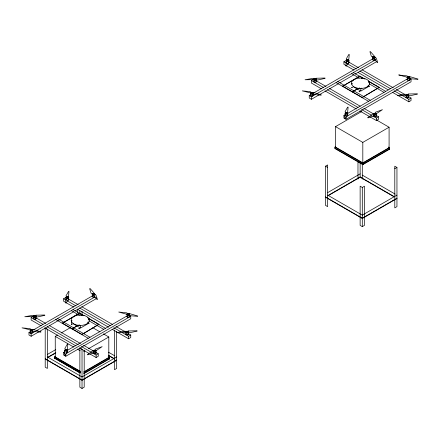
<?xml version="1.0" encoding="UTF-8"?>
<svg xmlns="http://www.w3.org/2000/svg" width="440" height="440" viewBox="0 0 440 440"><rect width="100%" height="100%" fill="white"/><g stroke="black" fill="none" stroke-linecap="round" stroke-linejoin="round"><path stroke-width="0.66" d="M71.341 320.848L72.061 320.804L71.346 320.87L71.341 324.346L72.061 324.346L71.341 324.346M379.209 87.329L362.07 97.603L379.209 87.329L368.396 81.087M98.929 324.302L81.796 334.576L98.929 324.302L87.549 317.73M321.453 88.836L311.41 83.039L311.41 80.537L313.577 79.288M353.936 70.081L343.899 64.284L343.899 61.787L346.06 60.533M338.58 83.606L311.41 99.292L309.249 98.043L309.249 95.541L310.425 94.859M313.379 93.154L373.032 58.718M309.249 95.541L311.41 96.795L315.546 94.408M316.729 93.726L375.788 59.626M339.763 82.924L353.936 74.739M355.118 74.058L376.382 61.787M357.638 88.616L352.281 91.949L358.232 88.517M361.955 88.083L360.833 88.732L360.833 91.047L368.12 86.84L368.12 85.679M409.986 78.678L417.819 79.365L418 79.052L410.245 76.747L409.178 77.005C407.368 77.319 409.206 75.906 408.518 77.347L411.032 79.288L411.032 81.791L346.06 119.301L343.899 118.047L343.899 115.55L345.076 114.868M347.441 113.504L407.094 79.062M411.032 79.288L346.06 116.798L346.06 119.301M335.55 148.577L335.522 126.632L361.796 111.463M372.84 116.001L376.382 118.047L378.549 116.798L378.549 119.301L376.382 120.549L359.843 111.001M394.097 90.767L408.865 99.292L411.032 98.043L411.032 100.546L408.865 101.794L392.326 92.246M41.173 325.809L31.136 320.012L31.136 317.51L32.758 316.575M73.662 307.054L63.619 301.257L63.619 298.755L65.785 297.506M388.476 147.054L389.659 147.736L389.659 149.155L362.824 164.648L334.956 148.561L334.956 147.136L335.286 146.949L363.154 163.042L363.154 164.461L335.225 148.39L335.225 146.971L335.55 147.158M334.956 148.561L335.286 148.368L335.286 146.949M73.662 311.713L31.136 336.264L28.969 335.016L28.969 332.514L30.151 331.832M33.693 329.786L92.758 295.686M28.969 332.514L31.136 333.762L35.272 331.375M36.449 330.693L94.925 296.94M335.522 126.632L362.813 142.395L389.087 127.226L389.087 149.149L389.384 149.32L389.384 147.901L389.054 147.714L362.786 162.882L362.786 164.302L389.087 149.149M325.49 166.199L327.652 164.951L327.652 206.624L325.49 205.376L325.49 166.199L327.652 167.453M74.838 311.031L96.102 298.755L96.102 297.506M55.275 358.341L55.242 336.397L57.58 335.049M61.083 333.025L70.422 327.63M77.358 325.584L72.006 328.922L77.358 325.831M389.659 147.736L362.824 163.229L334.956 147.136M72.842 323.565L80.559 328.02L87.846 323.812L87.846 322.075M47.559 354.338L55.781 349.591M327.839 192.522L360.14 173.871M47.559 357.407L55.781 352.66M327.839 195.591L360.14 176.946L394.581 196.829M48.147 357.346L55.781 352.935M327.839 195.866L360.14 177.221L394.02 196.779M80.179 373.043L54.681 358.32L54.681 356.901L55.006 356.708L55.006 358.132L80.504 372.851M129.674 315.634L130.751 316.261L130.751 318.764L65.785 356.268L63.619 355.02L63.619 352.517L64.801 351.835M67.16 350.471L126.819 316.036M54.681 358.32L55.006 358.132M130.751 316.261L65.785 353.771L65.785 356.268M362.302 187.457L364.469 186.203L364.469 225.379L362.302 226.633L360.14 225.379L360.14 186.203L362.302 187.457L362.302 226.633M394.79 168.702L396.952 167.453L396.952 206.624L394.79 207.878L394.79 166.199L396.952 167.453M83.705 351.478L84.876 350.807M88.374 348.783L108.812 336.985L108.812 358.914L83.672 373.389M81.34 346.495L96.102 355.02L98.269 353.771L98.269 356.268L96.102 357.522L90.2 354.112M122.089 332.514L128.59 336.264L130.751 335.016L130.751 337.513L128.59 338.767L112.052 329.219M83.672 371.965L108.779 357.473L109.109 357.665L109.054 359.106M84.002 372.158L109.384 357.5L108.196 356.813M84.002 373.577L109.384 358.919L109.384 357.5M116.677 356.945L82.027 376.948L47.377 356.945M396.952 195.124L362.302 215.132L327.652 195.124M116.677 360.014L82.027 380.023L45.21 358.765M396.952 198.198L362.302 218.202L325.49 196.95M116.677 360.289L82.027 380.298L45.21 359.04M396.952 198.473L362.302 218.482L325.49 197.225M82.027 388.449L82.027 349.272L79.86 348.024L79.86 387.195L82.027 388.449L84.194 387.195L84.194 350.081M359.86 76.159L342.496 86.3L359.86 76.159L364.98 79.118M79.585 313.132L62.216 323.274L79.585 313.132L84.134 315.761M408.535 77.127L407 75.878L398.986 75.064C396.506 73.937 410.724 78.788 408.447 77.033M347.683 60.335L347.286 60.583L347.902 60.451L348.937 61.903L346.357 66.088L345.873 66L346.352 60.929L347.727 60.346M348.425 61.897L358.463 67.694M362.01 69.74L393.311 87.813M396.264 89.518L404.536 94.292M408.667 96.679L411.032 98.043M343.899 61.787L346.258 63.151M347.441 63.833L356.301 68.948M359.843 70.994L390.555 88.721M358.072 72.468L388.195 89.859M353.293 72.617L363.33 78.413M368.396 81.334L385.776 91.372M351.538 73.623L359.222 78.056M369.259 83.853L384.027 92.378M353.117 86.592L360.833 91.047M337.793 81.565L370.277 100.32M342.496 86.053L362.07 97.356M336.039 82.572L368.528 101.326M315.942 80.652L325.98 86.449M329.527 88.495L360.239 106.227M363.781 108.273L373.824 114.07M376.184 115.434L378.549 116.798M311.41 80.537L323.812 87.698M327.36 89.743L358.072 107.476M361.614 109.522L371.657 115.319M376.629 120.032L389.087 127.226M324.995 90.882L356.301 108.955M343.899 115.55L344.977 116.171M362.786 162.882L363.11 163.07L363.11 164.489M362.302 175.12L395.192 194.112M68.145 298.87L78.188 304.667M81.73 306.713L112.442 324.445M115.99 326.491L126.027 332.288M128.392 333.652L130.751 335.016M63.619 298.755L65.984 300.118M67.16 300.8L76.021 305.916M79.569 307.962L110.281 325.694M113.823 327.74L120.912 331.832M77.204 309.1L108.51 327.173M73.013 309.584L83.644 315.722M88.368 318.45L105.501 328.339M71.264 310.596L79.53 315.37M88.984 320.826L103.747 329.351M92.791 327.734L99.913 331.848M103.472 333.9L108.812 336.985M57.514 318.533L89.997 337.288M62.216 323.026L81.796 334.329M55.765 319.545L88.248 338.3M108.455 352.198L114.329 355.586M108.367 355.218L114.895 358.985M108.367 355.493L114.329 358.936M108.779 358.892L109.109 359.084M35.662 317.625L45.705 323.422M49.247 325.468L80.553 343.541M83.507 345.246L93.544 351.043M95.909 352.407L98.269 353.771M31.136 317.51L42.95 324.33M47.08 326.716L78.386 344.79M44.721 327.855L76.021 345.928M79.569 347.974L89.017 353.43M55.242 336.397L73.639 347.017M77.198 349.069L80.163 350.784M63.619 352.517L64.702 353.144M80.504 371.432L54.945 356.73L54.945 358.149L80.163 372.708M54.681 356.901L80.179 371.618M408.865 99.292L408.865 101.794M389.334 147.928L389.334 149.347M376.382 118.047L376.382 120.549M362.813 142.395L362.824 164.648M362.302 163.939L362.302 179.058M360.14 162.69L360.14 177.81M357.973 161.876L357.973 179.058M311.41 96.795L311.41 99.292M128.59 336.264L128.59 338.767M116.677 331.331L116.677 368.44L114.51 369.694L114.51 330.077M96.102 355.02L96.102 357.522M82.027 311.322L82.027 314.76M80.559 325.699L80.559 328.02M79.86 310.761L79.86 314.199M77.699 309.26L77.699 312.697M31.136 333.762L31.136 336.264M93.505 350.873A1.381 0.797 0 0 1 95.469 350.51A1.381 0.797 0 0 1 95.854 351.681A1.381 0.797 0 0 1 93.792 351.758M95.739 352.198A1.381 0.797 0 0 1 95.222 353.513A1.381 0.797 0 0 1 93.396 352.677M65.071 350.922A1.386 0.803 0 0 1 65.61 349.707A1.386 0.803 0 0 1 67.535 350.284A1.386 0.803 0 0 1 66.115 351.236M67.078 351.373A1.386 0.803 0 0 1 67.485 352.236A1.386 0.803 0 0 1 66.248 352.776M64.916 352.319A1.386 0.803 0 0 1 64.906 351.654M32.918 330.38A1.419 0.82 0 0 1 31.141 331.172A1.419 0.82 0 0 1 30.256 329.978A1.419 0.82 0 0 1 32.477 329.786M32.659 331.573A1.419 0.82 0 0 1 32.423 332.668A1.419 0.82 0 0 1 30.52 332.64A1.419 0.82 0 0 1 30.377 331.54M36.102 316.096A1.507 0.869 0 0 1 35.129 317.372A1.507 0.869 0 0 1 33.286 316.476A1.507 0.869 0 0 1 35.294 315.706M35.816 317.565A1.507 0.869 0 0 1 35.888 318.797A1.507 0.869 0 0 1 33.754 318.835A1.507 0.869 0 0 1 33.688 317.603M66.231 298.375A1.491 0.858 0 0 1 66.693 297.006A1.491 0.858 0 0 1 68.794 297.688A1.491 0.858 0 0 1 67.012 298.628M68.404 298.788A1.491 0.858 0 0 1 68.728 299.651A1.491 0.858 0 0 1 67.562 300.223M66.231 299.959A1.491 0.858 0 0 1 66.198 298.81M129.415 315.838A1.452 0.836 0 0 1 129.206 316.932A1.452 0.836 0 0 1 127.292 316.959A1.452 0.836 0 0 1 127.001 315.865M94.826 296.527A1.435 0.825 0 0 1 92.697 296.78A1.435 0.825 0 0 1 92.587 295.526M128.376 331.986A1.397 0.803 0 0 1 127.369 333.102A1.397 0.803 0 0 1 125.703 332.293A1.397 0.803 0 0 1 127.441 331.534M128.238 333.41A1.397 0.803 0 0 1 127.98 334.499A1.397 0.803 0 0 1 126.077 334.422A1.397 0.803 0 0 1 126.082 333.322M129.327 316.085A1.293 0.748 0 0 1 128.288 317.218A1.293 0.748 0 0 1 127.067 316.145M94.82 296.654A1.293 0.748 0 0 1 92.945 297.116A1.293 0.748 0 0 1 92.637 295.95M32.599 331.914A1.293 0.748 0 0 1 32.318 332.877A1.293 0.748 0 0 1 30.63 332.855A1.293 0.748 0 0 1 30.431 331.887M67.078 351.769A1.293 0.748 0 0 1 67.37 352.577A1.293 0.748 0 0 1 66.181 353.045M64.895 352.413A1.293 0.748 0 0 1 64.895 352.198M35.877 318.054A1.293 0.748 0 0 1 35.646 319.011A1.293 0.748 0 0 1 33.979 319.033A1.293 0.748 0 0 1 33.66 318.093M68.398 299.266A1.293 0.748 0 0 1 68.409 300.069A1.293 0.748 0 0 1 67.144 300.41M66.237 300.08A1.293 0.748 0 0 1 66.225 299.272M128.276 333.883A1.293 0.748 0 0 1 127.815 334.807A1.293 0.748 0 0 1 126.159 334.697A1.293 0.748 0 0 1 126.071 333.735M95.678 352.545A1.293 0.748 0 0 1 95.739 353.557A1.293 0.748 0 0 1 93.99 353.667A1.293 0.748 0 0 1 93.676 352.666M373.665 114.219A1.381 0.797 0 0 1 375.403 113.454A1.381 0.797 0 0 1 376.233 114.62A1.381 0.797 0 0 1 374.066 114.785M376.019 115.231A1.381 0.797 0 0 1 376.129 116.281A1.381 0.797 0 0 1 374.336 116.474A1.381 0.797 0 0 1 373.78 115.472M313.192 93.407A1.419 0.82 0 0 1 311.234 94.166A1.419 0.82 0 0 1 310.761 92.835A1.419 0.82 0 0 1 313.082 93.082M312.939 94.6A1.419 0.82 0 0 1 312.702 95.695A1.419 0.82 0 0 1 310.794 95.667A1.419 0.82 0 0 1 310.651 94.567M316.096 80.592A1.507 0.869 0 0 1 316.162 81.824A1.507 0.869 0 0 1 314.034 81.862A1.507 0.869 0 0 1 313.968 80.63M346.511 61.402A1.491 0.858 0 0 1 346.968 60.038A1.491 0.858 0 0 1 349.074 60.72A1.491 0.858 0 0 1 347.292 61.655M348.678 61.815A1.491 0.858 0 0 1 349.002 62.678A1.491 0.858 0 0 1 347.837 63.25M346.511 62.992A1.491 0.858 0 0 1 346.473 61.837M409.695 78.864A1.452 0.836 0 0 1 409.486 79.965A1.452 0.836 0 0 1 407.572 79.987A1.452 0.836 0 0 1 407.275 78.897M375.106 59.554A1.435 0.825 0 0 1 372.972 59.807A1.435 0.825 0 0 1 372.861 58.553M408.518 96.437A1.397 0.803 0 0 1 408.254 97.526A1.397 0.803 0 0 1 406.357 97.455A1.397 0.803 0 0 1 406.357 96.355M409.502 79.024A1.293 0.748 0 0 1 409.459 80.003A1.293 0.748 0 0 1 407.776 80.118A1.293 0.748 0 0 1 407.341 79.172M375.117 59.631A1.293 0.748 0 0 1 373.257 60.154A1.293 0.748 0 0 1 372.917 58.977M312.879 94.947A1.293 0.748 0 0 1 312.593 95.909A1.293 0.748 0 0 1 310.904 95.882A1.293 0.748 0 0 1 310.706 94.913M316.157 81.087A1.293 0.748 0 0 1 315.925 82.038A1.293 0.748 0 0 1 314.259 82.066A1.293 0.748 0 0 1 313.935 81.12M348.722 62.337A1.293 0.748 0 0 1 347.787 63.437M346.517 63.107A1.293 0.748 0 0 1 346.506 62.304M408.557 96.91A1.293 0.748 0 0 1 408.089 97.834A1.293 0.748 0 0 1 406.434 97.724A1.293 0.748 0 0 1 406.351 96.762M375.952 115.572A1.293 0.748 0 0 1 375.997 116.6A1.293 0.748 0 0 1 374.22 116.672A1.293 0.748 0 0 1 374.006 115.654M345.653 114.12A1.386 0.803 0 0 1 345.637 112.816A1.386 0.803 0 0 1 347.776 113.234A1.386 0.803 0 0 1 346.395 114.268M347.358 114.4A1.386 0.803 0 0 1 347.765 115.264A1.386 0.803 0 0 1 346.522 115.808M345.197 115.346A1.386 0.803 0 0 1 345.18 114.681M347.358 114.796A1.293 0.748 0 0 1 347.65 115.61A1.293 0.748 0 0 1 346.462 116.072M345.175 115.439A1.293 0.748 0 0 1 345.186 115.176M93.247 294.272C94.666 294.75 92.642 293.661 93.929 294.102L95.975 295.097L97.455 299.448L97.004 299.502L93.142 294.949L93.247 294.256M93.247 293.799L93.901 293.805L93.17 294.074L91.124 293.37L89.645 288.679L90.096 288.525L93.957 292.925L93.247 293.788M373.522 56.826L374.176 56.832L373.45 57.101L371.399 56.397L369.919 51.711L370.37 51.552L374.231 55.957L373.522 56.826M373.522 57.299C374.924 57.783 372.977 56.672 374.204 57.129L376.25 58.124L377.729 62.48L377.284 62.53L373.423 57.976L373.527 57.272M66.99 297.473L67.606 297.396L68.662 298.875L66.077 303.061L65.599 302.973L66.077 297.902L66.935 297.281L67.606 297.407L66.996 297.462M66.99 297.006L67.645 297.017L65.923 295.988L68.508 291.473L68.987 291.456L68.514 296.373L67.65 297.149L66.996 296.989M65.846 350.103L66.462 350.026L67.518 351.505L64.933 355.691L64.455 355.597L64.928 350.532L65.791 349.91L66.462 350.036L65.852 350.075M65.846 349.63L66.501 349.641L65.846 349.63M347.27 60.033L347.925 60.044L347.27 60.022M346.12 113.13L346.781 113.141L346.12 113.13M346.12 112.662L346.781 112.673L346.126 112.646M94.441 350.873L95.095 350.884L94.441 350.873M94.441 350.4L95.073 350.482L95.205 349.217L102.174 346.638L96.553 350.367L95.139 350.697L94.661 350.493L94.903 350.245L94.441 350.389M374.715 113.9L375.37 113.916L374.715 113.889M374.715 113.432L375.348 113.509L375.485 112.244L382.448 109.665L376.833 113.399L375.419 113.724L374.935 113.52L375.199 113.278L374.721 113.405M34.463 316.256L35.112 316.283L34.469 316.228M34.463 315.783L35.118 315.799L34.463 315.772M126.775 331.518L127.424 331.546L126.781 331.491M126.775 331.986L127.424 332.019L126.781 331.958M314.738 79.283L315.392 79.299L314.738 79.272M314.738 78.809L315.392 78.843L314.743 78.788M407.05 94.545L407.704 94.562L407.055 94.534M407.05 95.018L407.704 95.046L407.055 94.991M78.821 325.122L79.536 325.144L78.821 325.122M78.821 328.642L79.536 328.664L78.821 328.642M80.922 315.271L81.642 315.293L80.922 315.271M88.484 319.638L89.199 319.682L88.501 319.594M88.484 323.158L89.199 323.18L88.49 323.136M351.62 83.831L352.336 83.853L351.62 83.831M351.62 87.351L352.336 87.373L351.62 87.351M359.095 88.149L359.816 88.193L359.111 88.11M359.095 91.668L359.816 91.713L359.111 91.63M361.202 78.304L361.917 78.326L361.207 78.282M368.759 82.665L369.479 82.687L368.764 82.643M368.759 86.185L369.479 86.207L368.759 86.185M346.742 113.064L347.793 114.532L345.208 118.718L344.729 118.624L345.208 113.559L346.066 112.937L346.742 113.064M65.857 349.541L66.506 349.773L67.364 349.002L67.843 344.086L67.364 344.097L64.779 348.618L65.896 349.541M347.276 59.945L347.93 60.175L348.788 59.406L349.267 54.483L348.783 54.5L346.203 59.021L347.276 59.945M346.132 112.574L346.786 112.8L347.644 112.03L348.123 107.113L347.639 107.129L345.054 111.645L346.187 112.563M31.169 329.632L31.823 329.654L31.169 329.632M31.169 330.099C32.384 330.534 31.031 329.786 31.482 329.687L30.014 328.652L22 327.839L31.174 330.088M127.903 314.27C129.102 314.699 127.809 313.957 128.194 313.885L126.72 312.846L118.712 312.032L126.467 314.188L127.908 314.243M127.903 313.797L128.552 313.819L127.908 313.77M311.449 92.659L312.103 92.681L311.449 92.642M311.449 93.132C312.648 93.561 311.405 92.791 311.757 92.719L310.288 91.68L302.275 90.866L311.449 93.132M94.622 351.104L94.358 352.473L87.736 354.86L87.395 354.613L93.011 350.73L94.424 350.554L94.908 350.906L94.622 351.104M374.897 114.13L374.638 115.5L368.011 117.893L367.67 117.639L373.291 113.762L374.704 113.581L375.183 113.933L374.897 114.13M31.785 329.687L31.532 330.127L33 331.452L40.832 332.139L41.014 331.826L33.259 329.522L31.785 329.687M128.496 313.88L128.244 314.32L129.712 315.651L137.544 316.333L137.726 316.025L129.971 313.72L128.496 313.88M312.065 92.714L311.806 93.154L313.28 94.479L321.107 95.167L321.288 94.859L313.533 92.554L312.065 92.714M316.382 78.232L315.178 78.804L315.271 79.266L317.559 80.02L325.1 78.364L325.034 78.034L316.382 78.232M36.108 315.205L34.903 315.777L34.991 316.239L37.285 316.993L44.819 315.332L44.754 315.002L36.108 315.205M408.7 93.995L407.495 94.567L407.589 95.029L409.877 95.783L417.417 94.122L417.351 93.797L408.7 93.995M128.425 330.968L127.221 331.534L127.309 332.002L129.602 332.756L137.143 331.095L137.077 330.764L128.425 330.968M314.507 79.255L313.736 79.64L305.025 79.767L312.56 78.441L314.853 78.903L314.947 79.217L314.507 79.255M406.83 95.013L406.06 95.403L397.342 95.53L404.882 94.204L407.171 94.666L407.264 94.98L406.83 95.013M34.232 316.223L33.462 316.613L24.745 316.734L32.285 315.414L34.573 315.876L34.667 316.19L34.232 316.223M126.55 331.986L125.78 332.37L117.068 332.497L124.603 331.172L126.896 331.634L126.984 331.952L126.55 331.986M47.377 329.269L45.21 328.014L45.21 367.191L47.377 368.44L47.377 329.269M75.697 324.742A9.092 5.247 0 0 0 89.331 320.199A9.092 5.247 0 0 0 75.697 315.656A9.092 5.247 0 0 0 75.697 324.742M127.496 315.166A1.452 0.836 0 0 0 129.679 314.446A1.452 0.836 0 0 0 127.507 313.715A1.452 0.836 0 0 0 127.496 315.166M92.747 295.295A1.435 0.825 0 0 0 95.002 294.695A1.435 0.825 0 0 0 92.972 293.865A1.435 0.825 0 0 0 92.747 295.295M127.551 314.925A1.293 0.748 0 0 0 129.52 314.303A1.293 0.748 0 0 0 127.611 313.632A1.293 0.748 0 0 0 127.551 314.925M92.879 294.91A1.293 0.748 0 0 0 94.864 294.316A1.293 0.748 0 0 0 92.978 293.618A1.293 0.748 0 0 0 92.879 294.91M30.822 330.754A1.293 0.748 0 0 0 32.785 330.138A1.293 0.748 0 0 0 30.883 329.466A1.293 0.748 0 0 0 30.822 330.754M65.456 350.735A1.293 0.748 0 0 0 67.463 350.163A1.293 0.748 0 0 0 65.599 349.448A1.293 0.748 0 0 0 65.456 350.735M34.133 316.91A1.293 0.748 0 0 0 36.08 316.277A1.293 0.748 0 0 0 34.15 315.623A1.293 0.748 0 0 0 34.133 316.91M66.605 298.111A1.293 0.748 0 0 0 68.607 297.534A1.293 0.748 0 0 0 66.743 296.819A1.293 0.748 0 0 0 66.605 298.111M126.445 332.645A1.293 0.748 0 0 0 128.392 332.007A1.293 0.748 0 0 0 126.462 331.353A1.293 0.748 0 0 0 126.445 332.645M94.039 351.505A1.293 0.748 0 0 0 96.052 350.939A1.293 0.748 0 0 0 94.199 350.218A1.293 0.748 0 0 0 94.039 351.505M314.248 80.284A1.507 0.869 0 0 0 316.569 79.596A1.507 0.869 0 0 0 314.375 78.776A1.507 0.869 0 0 0 314.248 80.284M407.77 78.194A1.452 0.836 0 0 0 409.954 77.473A1.452 0.836 0 0 0 407.786 76.742A1.452 0.836 0 0 0 407.77 78.194M373.021 58.322A1.435 0.825 0 0 0 375.276 57.723A1.435 0.825 0 0 0 373.252 56.898A1.435 0.825 0 0 0 373.021 58.322M406.632 96.025A1.397 0.803 0 0 0 408.771 95.376A1.397 0.803 0 0 0 406.731 94.628A1.397 0.803 0 0 0 406.632 96.025M407.831 77.951A1.293 0.748 0 0 0 409.794 77.336A1.293 0.748 0 0 0 407.886 76.659A1.293 0.748 0 0 0 407.831 77.951M373.153 57.937A1.293 0.748 0 0 0 375.139 57.343A1.293 0.748 0 0 0 373.257 56.645A1.293 0.748 0 0 0 373.153 57.937M311.102 93.786A1.293 0.748 0 0 0 313.066 93.165A1.293 0.748 0 0 0 311.157 92.493A1.293 0.748 0 0 0 311.102 93.786M314.408 79.943A1.293 0.748 0 0 0 316.355 79.305A1.293 0.748 0 0 0 314.43 78.65A1.293 0.748 0 0 0 314.408 79.943M346.88 61.138A1.293 0.748 0 0 0 348.882 60.566A1.293 0.748 0 0 0 347.023 59.851A1.293 0.748 0 0 0 346.88 61.138M406.72 95.672A1.293 0.748 0 0 0 408.667 95.035A1.293 0.748 0 0 0 406.742 94.38A1.293 0.748 0 0 0 406.72 95.672M374.319 114.532A1.293 0.748 0 0 0 376.332 113.966A1.293 0.748 0 0 0 374.479 113.245A1.293 0.748 0 0 0 374.319 114.532M355.977 87.775A9.092 5.247 0 0 0 369.611 83.226A9.092 5.247 0 0 0 355.977 78.683A9.092 5.247 0 0 0 355.977 87.775M345.736 113.762A1.293 0.748 0 0 0 347.738 113.19A1.293 0.748 0 0 0 345.879 112.475A1.293 0.748 0 0 0 345.736 113.762"/></g></svg>
